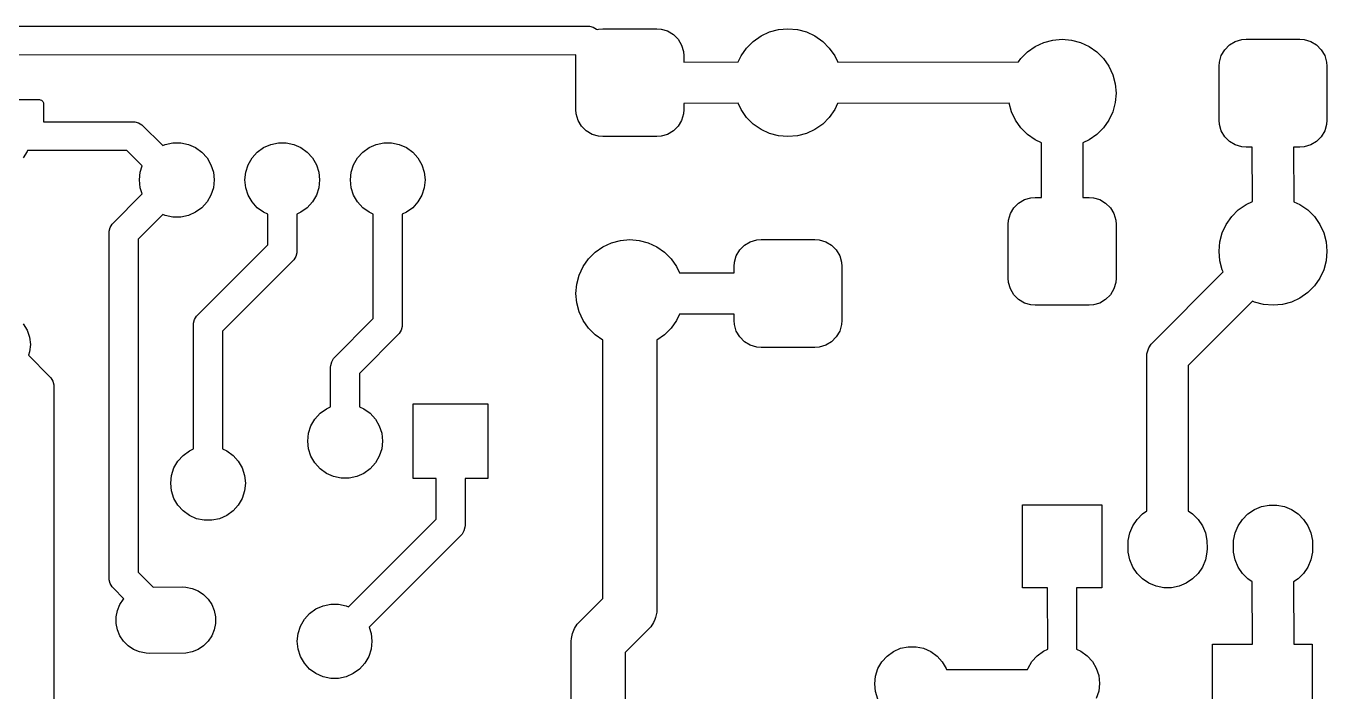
# Model space of a CAD drawing. Extents: x 121.6 to 187.7, y -72.8 to -40.3.
# Drawn here: x 156.4 to 187.74, y -56.34 to -40.29 of the extents above; entities that cross this region are included whole.
import ezdxf

# ---------------------------------------------------------------- set-up
doc = ezdxf.new("R2010")
doc.units = 0
doc.layers.add('BLACK', color=7, linetype='CONTINUOUS')

msp = doc.modelspace()

# ---------------------------------------------------------------- linework, layer by layer
at = {"layer": 'BLACK', "linetype": 'CONTINUOUS'}
for p, q in [((146.393179, -40.292993), (169.926, -40.29)), ((169.926, -40.29), (169.971684, -40.292994)), ((169.971684, -40.292994), (170.059939, -40.316642)), ((170.059939, -40.316642), (170.139067, -40.362326)), ((170.139067, -40.362326), (170.151944, -40.375151)), ((170.151944, -40.375151), (170.190318, -40.364003)), ((170.190318, -40.364003), (170.292, -40.356)), ((170.292, -40.356), (171.592, -40.356)), ((171.592, -40.356), (171.693682, -40.364003)), ((171.693682, -40.364003), (171.850146, -40.409459)), ((171.850146, -40.409459), (171.99039, -40.492399)), ((174.307374, -40.4344), (174.526257, -40.37575)), ((174.526257, -40.37575), (174.752, -40.356)), ((174.752, -40.356), (174.977743, -40.37575)), ((174.977743, -40.37575), (175.196626, -40.4344)), ((171.99039, -40.492399), (172.105601, -40.60761)), ((172.105601, -40.60761), (172.188541, -40.747854)), ((173.756142, -40.820376), (173.916376, -40.660142)), ((173.916376, -40.660142), (174.102, -40.530167)), ((174.102, -40.530167), (174.307374, -40.4344)), ((175.196626, -40.4344), (175.402, -40.530167)), ((175.402, -40.530167), (175.587624, -40.660142)), ((175.587624, -40.660142), (175.747858, -40.820376)), ((180.706, -40.784167), (180.911374, -40.6884)), ((180.911374, -40.6884), (181.130257, -40.62975)), ((181.130257, -40.62975), (181.356, -40.61)), ((181.356, -40.61), (181.581743, -40.62975)), ((181.581743, -40.62975), (181.800626, -40.6884)), ((181.800626, -40.6884), (182.006, -40.784167)), ((185.38761, -40.746399), (185.527854, -40.663459)), ((185.527854, -40.663459), (185.684318, -40.618003)), ((185.684318, -40.618003), (185.786, -40.61)), ((185.786, -40.61), (187.086, -40.61)), ((187.086, -40.61), (187.187682, -40.618003)), ((187.187682, -40.618003), (187.344146, -40.663459)), ((187.344146, -40.663459), (187.48439, -40.746399)), ((169.643491, -40.987047), (146.644521, -40.989972)), ((169.642, -41.006), (169.643491, -40.987047)), ((169.642, -42.306), (169.642, -41.006)), ((172.188541, -40.747854), (172.233997, -40.904318)), ((172.233997, -40.904318), (172.242, -41.006)), ((172.242, -41.006), (172.242, -41.15877)), ((173.555605, -41.15732), (173.626167, -41.006)), ((173.626167, -41.006), (173.756142, -40.820376)), ((175.747858, -40.820376), (175.877833, -41.006)), ((175.877833, -41.006), (175.949381, -41.159436)), ((180.360142, -41.074376), (180.520376, -40.914142)), ((180.520376, -40.914142), (180.706, -40.784167)), ((182.006, -40.784167), (182.191624, -40.914142)), ((182.191624, -40.914142), (182.351858, -41.074376)), ((185.144003, -41.158318), (185.189459, -41.001854)), ((185.189459, -41.001854), (185.272399, -40.86161)), ((185.272399, -40.86161), (185.38761, -40.746399)), ((187.48439, -40.746399), (187.599601, -40.86161)), ((187.599601, -40.86161), (187.682541, -41.001854)), ((187.682541, -41.001854), (187.727997, -41.158318)), ((172.242, -41.15877), (173.555605, -41.15732)), ((175.949381, -41.159436), (180.302615, -41.156533)), ((180.302615, -41.156533), (180.360142, -41.074376)), ((182.351858, -41.074376), (182.481833, -41.26)), ((182.481833, -41.26), (182.5776, -41.465374)), ((185.136, -41.26), (185.144003, -41.158318)), ((185.136, -42.56), (185.136, -41.26)), ((187.727997, -41.158318), (187.736, -41.26)), ((187.736, -41.26), (187.736, -42.56)), ((182.5776, -41.465374), (182.63625, -41.684257)), ((182.63625, -41.684257), (182.656, -41.91)), ((182.656, -41.91), (182.63625, -42.135743)), ((154.666491, -42.065921), (156.718, -42.064)), ((156.718, -42.064), (156.737509, -42.065921)), ((156.737509, -42.065921), (156.773557, -42.080853)), ((156.773557, -42.080853), (156.801147, -42.108443)), ((156.801147, -42.108443), (156.816079, -42.144491)), ((156.816079, -42.144491), (156.81719, -42.596633)), ((169.650003, -42.407682), (169.642, -42.306)), ((172.242, -42.306), (172.233997, -42.407682)), ((173.554876, -42.153115), (172.242, -42.154564)), ((172.242, -42.154564), (172.242, -42.306)), ((173.626167, -42.306), (173.554876, -42.153115)), ((173.756142, -42.491624), (173.626167, -42.306)), ((175.877833, -42.306), (175.747858, -42.491624)), ((175.94815, -42.155202), (175.877833, -42.306)), ((180.080225, -42.152446), (175.94815, -42.155202)), ((180.1344, -42.354626), (180.080225, -42.152446)), ((182.63625, -42.135743), (182.5776, -42.354626)), ((156.81719, -42.596633), (158.976, -42.596)), ((158.976, -42.596), (159.021684, -42.598994)), ((159.021684, -42.598994), (159.109939, -42.622642)), ((169.695459, -42.564146), (169.650003, -42.407682)), ((169.778399, -42.70439), (169.695459, -42.564146)), ((172.188541, -42.564146), (172.105601, -42.70439)), ((172.233997, -42.407682), (172.188541, -42.564146)), ((173.916376, -42.651858), (173.756142, -42.491624)), ((175.747858, -42.491624), (175.587624, -42.651858)), ((180.230167, -42.56), (180.1344, -42.354626)), ((180.360142, -42.745624), (180.230167, -42.56)), ((182.481833, -42.56), (182.351858, -42.745624)), ((182.5776, -42.354626), (182.481833, -42.56)), ((185.144003, -42.661682), (185.136, -42.56)), ((187.736, -42.56), (187.727997, -42.661682)), ((159.109939, -42.622642), (159.189067, -42.668326)), ((159.189067, -42.668326), (159.692977, -43.170276)), ((169.89361, -42.819601), (169.778399, -42.70439)), ((170.033854, -42.902541), (169.89361, -42.819601)), ((170.190318, -42.947997), (170.033854, -42.902541)), ((171.850146, -42.902541), (171.693682, -42.947997)), ((171.99039, -42.819601), (171.850146, -42.902541)), ((172.105601, -42.70439), (171.99039, -42.819601)), ((174.102, -42.781833), (173.916376, -42.651858)), ((174.307374, -42.8776), (174.102, -42.781833)), ((174.526257, -42.93625), (174.307374, -42.8776)), ((175.196626, -42.8776), (174.977743, -42.93625)), ((175.402, -42.781833), (175.196626, -42.8776)), ((175.587624, -42.651858), (175.402, -42.781833)), ((180.520376, -42.905858), (180.360142, -42.745624)), ((180.706, -43.035833), (180.520376, -42.905858)), ((182.191624, -42.905858), (182.006, -43.035833)), ((182.351858, -42.745624), (182.191624, -42.905858)), ((185.189459, -42.818146), (185.144003, -42.661682)), ((185.272399, -42.95839), (185.189459, -42.818146)), ((187.682541, -42.818146), (187.599601, -42.95839)), ((187.727997, -42.661682), (187.682541, -42.818146)), ((159.692977, -43.170276), (159.751885, -43.144049)), ((159.751885, -43.144049), (159.935924, -43.10493)), ((159.935924, -43.10493), (160.124076, -43.10493)), ((160.124076, -43.10493), (160.308115, -43.144049)), ((160.308115, -43.144049), (160.48, -43.220577)), ((160.48, -43.220577), (160.632218, -43.33117)), ((161.967782, -43.33117), (162.12, -43.220577)), ((162.12, -43.220577), (162.291885, -43.144049)), ((162.291885, -43.144049), (162.475924, -43.10493)), ((162.475924, -43.10493), (162.664076, -43.10493)), ((162.664076, -43.10493), (162.848115, -43.144049)), ((162.848115, -43.144049), (163.02, -43.220577)), ((163.02, -43.220577), (163.172218, -43.33117)), ((164.507782, -43.33117), (164.66, -43.220577)), ((164.66, -43.220577), (164.831885, -43.144049)), ((164.831885, -43.144049), (165.015924, -43.10493)), ((165.015924, -43.10493), (165.204076, -43.10493)), ((165.204076, -43.10493), (165.388115, -43.144049)), ((165.388115, -43.144049), (165.56, -43.220577)), ((165.56, -43.220577), (165.712218, -43.33117)), ((170.292, -42.956), (170.190318, -42.947997)), ((171.592, -42.956), (170.292, -42.956)), ((171.693682, -42.947997), (171.592, -42.956)), ((174.752, -42.956), (174.526257, -42.93625)), ((174.977743, -42.93625), (174.752, -42.956)), ((180.85732, -43.106394), (180.706, -43.035833)), ((180.858771, -44.42), (180.85732, -43.106394)), ((182.006, -43.035833), (181.853115, -43.107123)), ((181.853115, -43.107123), (181.854565, -44.42)), ((185.38761, -43.073601), (185.272399, -42.95839)), ((185.527854, -43.156541), (185.38761, -43.073601)), ((185.684318, -43.201997), (185.527854, -43.156541)), ((185.786, -43.21), (185.684318, -43.201997)), ((185.937435, -43.21), (185.786, -43.21)), ((185.938884, -44.522876), (185.937435, -43.21)), ((187.086, -43.21), (186.933229, -43.21)), ((186.933229, -43.21), (186.934679, -44.523605)), ((187.187682, -43.201997), (187.086, -43.21)), ((187.344146, -43.156541), (187.187682, -43.201997)), ((187.48439, -43.073601), (187.344146, -43.156541)), ((187.599601, -42.95839), (187.48439, -43.073601)), ((156.422775, -43.313107), (156.327465, -43.464792)), ((156.429542, -43.293767), (156.422775, -43.313107)), ((158.828477, -43.293062), (156.429542, -43.293767)), ((159.19873, -43.661876), (158.828477, -43.293062)), ((160.632218, -43.33117), (160.758115, -43.470993)), ((160.758115, -43.470993), (160.852191, -43.633937)), ((161.747809, -43.633937), (161.841885, -43.470993)), ((161.841885, -43.470993), (161.967782, -43.33117)), ((163.172218, -43.33117), (163.298115, -43.470993)), ((163.298115, -43.470993), (163.392191, -43.633937)), ((164.287809, -43.633937), (164.381885, -43.470993)), ((164.381885, -43.470993), (164.507782, -43.33117)), ((165.712218, -43.33117), (165.838115, -43.470993)), ((165.838115, -43.470993), (165.932191, -43.633937)), ((159.13, -44), (159.149667, -43.812879)), ((159.149667, -43.812879), (159.19873, -43.661876)), ((160.852191, -43.633937), (160.910333, -43.812879)), ((160.910333, -43.812879), (160.93, -44)), ((161.67, -44), (161.689667, -43.812879)), ((161.689667, -43.812879), (161.747809, -43.633937)), ((163.392191, -43.633937), (163.450333, -43.812879)), ((163.450333, -43.812879), (163.47, -44)), ((164.21, -44), (164.229667, -43.812879)), ((164.229667, -43.812879), (164.287809, -43.633937)), ((165.932191, -43.633937), (165.990333, -43.812879)), ((165.990333, -43.812879), (166.01, -44)), ((159.149667, -44.187121), (159.13, -44)), ((159.198744, -44.338166), (159.149667, -44.187121)), ((160.910333, -44.187121), (160.852191, -44.366063)), ((160.93, -44), (160.910333, -44.187121)), ((161.689667, -44.187121), (161.67, -44)), ((161.747809, -44.366063), (161.689667, -44.187121)), ((163.450333, -44.187121), (163.392191, -44.366063)), ((163.47, -44), (163.450333, -44.187121)), ((164.229667, -44.187121), (164.21, -44)), ((164.287809, -44.366063), (164.229667, -44.187121)), ((165.990333, -44.187121), (165.932191, -44.366063)), ((166.01, -44), (165.990333, -44.187121)), ((158.472326, -45.066933), (159.198744, -44.338166)), ((160.852191, -44.366063), (160.758115, -44.529007)), ((161.841885, -44.529007), (161.747809, -44.366063)), ((163.392191, -44.366063), (163.298115, -44.529007)), ((164.381885, -44.529007), (164.287809, -44.366063)), ((165.932191, -44.366063), (165.838115, -44.529007)), ((180.30761, -44.556399), (180.447854, -44.473459)), ((180.447854, -44.473459), (180.604318, -44.428003)), ((180.604318, -44.428003), (180.706, -44.42)), ((180.706, -44.42), (180.858771, -44.42)), ((181.854565, -44.42), (182.006, -44.42)), ((182.006, -44.42), (182.107682, -44.428003)), ((182.107682, -44.428003), (182.264146, -44.473459)), ((182.264146, -44.473459), (182.40439, -44.556399)), ((160.48, -44.779423), (160.308115, -44.855951)), ((160.632218, -44.66883), (160.48, -44.779423)), ((160.758115, -44.529007), (160.632218, -44.66883)), ((161.967782, -44.66883), (161.841885, -44.529007)), ((162.12, -44.779423), (161.967782, -44.66883)), ((162.221406, -44.824571), (162.12, -44.779423)), ((163.02, -44.779423), (162.91849, -44.824618)), ((163.172218, -44.66883), (163.02, -44.779423)), ((163.298115, -44.529007), (163.172218, -44.66883)), ((164.507782, -44.66883), (164.381885, -44.529007)), ((164.66, -44.779423), (164.507782, -44.66883)), ((164.760698, -44.824256), (164.66, -44.779423)), ((165.56, -44.779423), (165.457743, -44.82495)), ((165.712218, -44.66883), (165.56, -44.779423)), ((165.838115, -44.529007), (165.712218, -44.66883)), ((180.064003, -44.968318), (180.109459, -44.811854)), ((180.109459, -44.811854), (180.192399, -44.67161)), ((180.192399, -44.67161), (180.30761, -44.556399)), ((182.40439, -44.556399), (182.519601, -44.67161)), ((182.519601, -44.67161), (182.602541, -44.811854)), ((182.602541, -44.811854), (182.647997, -44.968318)), ((185.440142, -44.884376), (185.600376, -44.724142)), ((185.600376, -44.724142), (185.786, -44.594167)), ((185.786, -44.594167), (185.938884, -44.522876)), ((186.934679, -44.523605), (187.086, -44.594167)), ((187.086, -44.594167), (187.271624, -44.724142)), ((187.271624, -44.724142), (187.431858, -44.884376)), ((158.426642, -45.146061), (158.472326, -45.066933)), ((159.692995, -44.829731), (159.097075, -45.427577)), ((159.751885, -44.855951), (159.692995, -44.829731)), ((159.935924, -44.89507), (159.751885, -44.855951)), ((160.124076, -44.89507), (159.935924, -44.89507)), ((160.308115, -44.855951), (160.124076, -44.89507)), ((162.222664, -45.562593), (162.221406, -44.824571)), ((162.91849, -44.824618), (162.92, -45.71)), ((164.76283, -47.340595), (164.760698, -44.824256)), ((165.457743, -44.82495), (165.46, -47.488)), ((180.056, -45.07), (180.064003, -44.968318)), ((180.056, -46.37), (180.056, -45.07)), ((182.647997, -44.968318), (182.656, -45.07)), ((182.656, -45.07), (182.656, -46.37)), ((185.2144, -45.275374), (185.310167, -45.07)), ((185.310167, -45.07), (185.440142, -44.884376)), ((187.431858, -44.884376), (187.561833, -45.07)), ((187.561833, -45.07), (187.6576, -45.275374)), ((158.4, -45.28), (158.402994, -45.234316)), ((158.402994, -53.639684), (158.4, -45.28)), ((158.402994, -45.234316), (158.426642, -45.146061)), ((159.097075, -45.427577), (159.099949, -53.452656)), ((170.716257, -45.45575), (170.942, -45.436)), ((170.942, -45.436), (171.167743, -45.45575)), ((174.000318, -45.444003), (174.102, -45.436)), ((174.102, -45.436), (175.402, -45.436)), ((175.402, -45.436), (175.503682, -45.444003)), ((185.15575, -45.494257), (185.2144, -45.275374)), ((187.6576, -45.275374), (187.71625, -45.494257)), ((160.504326, -47.284933), (162.222664, -45.562593)), ((162.92, -45.71), (162.917006, -45.755684)), ((169.946142, -45.900376), (170.106376, -45.740142)), ((170.106376, -45.740142), (170.292, -45.610167)), ((170.292, -45.610167), (170.497374, -45.5144)), ((170.497374, -45.5144), (170.716257, -45.45575)), ((171.167743, -45.45575), (171.386626, -45.5144)), ((171.386626, -45.5144), (171.592, -45.610167)), ((171.592, -45.610167), (171.777624, -45.740142)), ((171.777624, -45.740142), (171.937858, -45.900376)), ((173.505459, -45.827854), (173.588399, -45.68761)), ((173.588399, -45.68761), (173.70361, -45.572399)), ((173.70361, -45.572399), (173.843854, -45.489459)), ((173.843854, -45.489459), (174.000318, -45.444003)), ((175.503682, -45.444003), (175.660146, -45.489459)), ((175.660146, -45.489459), (175.80039, -45.572399)), ((175.80039, -45.572399), (175.915601, -45.68761)), ((175.915601, -45.68761), (175.998541, -45.827854)), ((185.136, -45.72), (185.15575, -45.494257)), ((185.15575, -45.945743), (185.136, -45.72)), ((187.71625, -45.494257), (187.736, -45.72)), ((187.736, -45.72), (187.71625, -45.945743)), ((162.847674, -45.923067), (161.129156, -47.645585)), ((162.893358, -45.843939), (162.847674, -45.923067)), ((162.917006, -45.755684), (162.893358, -45.843939)), ((169.816167, -46.086), (169.946142, -45.900376)), ((171.937858, -45.900376), (172.067833, -46.086)), ((173.452, -46.086), (173.460003, -45.984318)), ((173.460003, -45.984318), (173.505459, -45.827854)), ((175.998541, -45.827854), (176.043997, -45.984318)), ((176.043997, -45.984318), (176.052, -46.086)), ((185.2144, -46.164626), (185.15575, -45.945743)), ((187.71625, -45.945743), (187.6576, -46.164626)), ((169.66175, -46.510257), (169.7204, -46.291374)), ((169.7204, -46.291374), (169.816167, -46.086)), ((172.067833, -46.086), (172.139123, -46.238884)), ((172.139123, -46.238884), (173.452, -46.237435)), ((173.452, -46.237435), (173.452, -46.086)), ((176.052, -46.086), (176.052, -47.386)), ((180.064003, -46.471682), (180.056, -46.37)), ((182.656, -46.37), (182.647997, -46.471682)), ((183.500177, -47.954764), (185.237248, -46.213624)), ((185.237248, -46.213624), (185.2144, -46.164626)), ((187.561833, -46.37), (187.431858, -46.555624)), ((187.6576, -46.164626), (187.561833, -46.37)), ((169.642, -46.736), (169.66175, -46.510257)), ((180.109459, -46.628146), (180.064003, -46.471682)), ((180.192399, -46.76839), (180.109459, -46.628146)), ((182.602541, -46.628146), (182.519601, -46.76839)), ((182.647997, -46.471682), (182.602541, -46.628146)), ((187.431858, -46.555624), (187.271624, -46.715858)), ((169.66175, -46.961743), (169.642, -46.736)), ((169.7204, -47.180626), (169.66175, -46.961743)), ((180.30761, -46.883601), (180.192399, -46.76839)), ((180.447854, -46.966541), (180.30761, -46.883601)), ((180.604318, -47.011997), (180.447854, -46.966541)), ((182.264146, -46.966541), (182.107682, -47.011997)), ((182.40439, -46.883601), (182.264146, -46.966541)), ((182.519601, -46.76839), (182.40439, -46.883601)), ((185.941023, -46.918121), (184.391976, -48.470795)), ((185.991374, -46.9416), (185.941023, -46.918121)), ((186.210257, -47.00025), (185.991374, -46.9416)), ((186.436, -47.02), (186.210257, -47.00025)), ((186.661743, -47.00025), (186.436, -47.02)), ((186.880626, -46.9416), (186.661743, -47.00025)), ((187.086, -46.845833), (186.880626, -46.9416)), ((187.271624, -46.715858), (187.086, -46.845833)), ((160.458642, -47.364061), (160.504326, -47.284933)), ((169.816167, -47.386), (169.7204, -47.180626)), ((172.138394, -47.234679), (172.067833, -47.386)), ((173.452, -47.233229), (172.138394, -47.234679)), ((173.452, -47.386), (173.452, -47.233229)), ((180.706, -47.02), (180.604318, -47.011997)), ((182.006, -47.02), (180.706, -47.02)), ((182.107682, -47.011997), (182.006, -47.02)), ((156.327465, -47.467208), (156.422775, -47.618893)), ((156.422775, -47.618893), (156.481942, -47.787983)), ((160.432, -47.498), (160.434994, -47.452316)), ((160.434317, -50.483022), (160.432, -47.498)), ((160.434994, -47.452316), (160.458642, -47.364061)), ((163.806326, -48.300933), (164.76283, -47.340595)), ((165.433358, -47.62194), (165.387674, -47.701067)), ((165.457006, -47.533684), (165.433358, -47.62194)), ((165.46, -47.488), (165.457006, -47.533684)), ((169.946142, -47.571624), (169.816167, -47.386)), ((170.106376, -47.731858), (169.946142, -47.571624)), ((171.937858, -47.571624), (171.777624, -47.731858)), ((172.067833, -47.386), (171.937858, -47.571624)), ((173.460003, -47.487682), (173.452, -47.386)), ((173.505459, -47.644146), (173.460003, -47.487682)), ((176.043997, -47.487682), (175.998541, -47.644146)), ((176.052, -47.386), (176.043997, -47.487682)), ((156.481942, -47.787983), (156.502, -47.966)), ((161.129156, -47.645585), (161.131359, -50.483769)), ((165.387674, -47.701067), (164.431322, -48.661251)), ((170.292, -47.861833), (170.106376, -47.731858)), ((170.292458, -47.862046), (170.292, -47.861833)), ((170.294993, -54.084797), (170.292458, -47.862046)), ((171.592, -47.861833), (171.589355, -47.863066)), ((171.589355, -47.863066), (171.592, -54.356)), ((171.777624, -47.731858), (171.592, -47.861833)), ((173.588399, -47.78439), (173.505459, -47.644146)), ((173.70361, -47.899601), (173.588399, -47.78439)), ((173.843854, -47.982541), (173.70361, -47.899601)), ((175.80039, -47.899601), (175.660146, -47.982541)), ((175.915601, -47.78439), (175.80039, -47.899601)), ((175.998541, -47.644146), (175.915601, -47.78439)), ((156.481942, -48.144017), (156.453684, -48.224772)), ((156.453684, -48.224772), (156.965487, -48.734513)), ((156.502, -47.966), (156.481942, -48.144017)), ((174.000318, -48.027997), (173.843854, -47.982541)), ((174.102, -48.036), (174.000318, -48.027997)), ((175.402, -48.036), (174.102, -48.036)), ((175.503682, -48.027997), (175.402, -48.036)), ((175.660146, -47.982541), (175.503682, -48.027997)), ((183.396, -48.26), (183.400277, -48.194752)), ((183.399428, -51.976253), (183.396, -48.26)), ((183.400277, -48.194737), (183.43406, -48.068658)), ((183.400277, -48.194752), (183.400277, -48.194737)), ((183.43406, -48.068658), (183.446603, -48.046933)), ((183.446603, -48.046933), (183.499323, -47.955619)), ((183.499323, -47.955619), (183.500177, -47.954764)), ((163.734, -48.514), (163.736994, -48.468316)), ((163.735565, -49.467357), (163.734, -48.514)), ((163.736994, -48.468316), (163.760642, -48.380061)), ((163.760642, -48.380061), (163.806326, -48.300933)), ((184.391976, -48.470795), (184.395212, -51.978017)), ((156.965487, -48.734513), (156.995674, -48.768933)), ((156.995674, -48.768933), (157.041358, -48.848061)), ((157.041358, -48.848061), (157.065006, -48.936316)), ((164.431322, -48.661251), (164.432646, -49.467451)), ((157.065006, -48.936316), (157.068, -62.992)), ((163.481782, -49.62317), (163.634, -49.512577)), ((163.634, -49.512577), (163.735565, -49.467357)), ((164.432646, -49.467451), (164.534, -49.512577)), ((164.534, -49.512577), (164.686218, -49.62317)), ((165.724, -51.192), (165.724, -49.392)), ((165.724, -49.392), (167.524, -49.392)), ((167.524, -49.392), (167.524, -51.192)), ((163.261809, -49.925937), (163.355885, -49.762993)), ((163.355885, -49.762993), (163.481782, -49.62317)), ((164.686218, -49.62317), (164.812115, -49.762993)), ((164.812115, -49.762993), (164.906191, -49.925937)), ((163.184, -50.292), (163.203667, -50.104879)), ((163.203667, -50.104879), (163.261809, -49.925937)), ((164.906191, -49.925937), (164.964333, -50.104879)), ((164.964333, -50.104879), (164.984, -50.292)), ((163.203667, -50.479121), (163.184, -50.292)), ((164.984, -50.292), (164.964333, -50.479121)), ((160.053885, -50.778993), (160.179782, -50.63917)), ((160.179782, -50.63917), (160.332, -50.528577)), ((160.332, -50.528577), (160.434317, -50.483022)), ((161.131359, -50.483769), (161.232, -50.528577)), ((161.232, -50.528577), (161.384218, -50.63917)), ((161.384218, -50.63917), (161.510115, -50.778993)), ((163.261809, -50.658063), (163.203667, -50.479121)), ((163.355885, -50.821007), (163.261809, -50.658063)), ((164.906191, -50.658063), (164.812115, -50.821007)), ((164.964333, -50.479121), (164.906191, -50.658063)), ((159.901667, -51.120879), (159.959809, -50.941937)), ((159.959809, -50.941937), (160.053885, -50.778993)), ((161.510115, -50.778993), (161.604191, -50.941937)), ((161.604191, -50.941937), (161.662333, -51.120879)), ((163.481782, -50.96083), (163.355885, -50.821007)), ((163.634, -51.071423), (163.481782, -50.96083)), ((163.805885, -51.147951), (163.634, -51.071423)), ((164.534, -51.071423), (164.362115, -51.147951)), ((164.686218, -50.96083), (164.534, -51.071423)), ((164.812115, -50.821007), (164.686218, -50.96083)), ((159.882, -51.308), (159.901667, -51.120879)), ((159.901667, -51.495121), (159.882, -51.308)), ((161.662333, -51.120879), (161.682, -51.308)), ((161.682, -51.308), (161.662333, -51.495121)), ((163.989924, -51.18707), (163.805885, -51.147951)), ((164.178076, -51.18707), (163.989924, -51.18707)), ((164.362115, -51.147951), (164.178076, -51.18707)), ((166.275297, -51.192), (165.724, -51.192)), ((166.276715, -52.176459), (166.275297, -51.192)), ((167.524, -51.192), (166.972369, -51.192)), ((166.972369, -51.192), (166.974, -52.324)), ((159.959809, -51.674063), (159.901667, -51.495121)), ((160.053885, -51.837007), (159.959809, -51.674063)), ((161.604191, -51.674063), (161.510115, -51.837007)), ((161.662333, -51.495121), (161.604191, -51.674063)), ((160.179782, -51.97683), (160.053885, -51.837007)), ((160.332, -52.087423), (160.179782, -51.97683)), ((161.384218, -51.97683), (161.232, -52.087423)), ((161.510115, -51.837007), (161.384218, -51.97683)), ((180.4035, -53.832), (180.4035, -51.832)), ((180.4035, -51.832), (182.3085, -51.832)), ((182.3085, -51.832), (182.3085, -53.832)), ((183.29174, -52.048208), (183.399428, -51.976253)), ((184.395212, -51.978017), (184.50026, -52.048208)), ((185.83174, -52.048208), (185.986995, -51.94447)), ((185.986995, -51.94447), (186.159504, -51.873014)), ((186.159504, -51.873014), (186.342639, -51.836587)), ((186.342639, -51.836587), (186.529361, -51.836587)), ((186.529361, -51.836587), (186.712496, -51.873014)), ((186.712496, -51.873014), (186.885005, -51.94447)), ((186.885005, -51.94447), (187.04026, -52.048208)), ((160.503885, -52.163951), (160.332, -52.087423)), ((160.687924, -52.20307), (160.503885, -52.163951)), ((160.876076, -52.20307), (160.687924, -52.20307)), ((161.060115, -52.163951), (160.876076, -52.20307)), ((161.232, -52.087423), (161.060115, -52.163951)), ((164.16774, -54.288595), (166.276715, -52.176459)), ((166.974, -52.324), (166.971007, -52.369668)), ((182.984514, -52.508004), (183.05597, -52.335495)), ((183.05597, -52.335495), (183.159708, -52.18024)), ((183.159708, -52.18024), (183.29174, -52.048208)), ((184.50026, -52.048208), (184.632292, -52.18024)), ((184.632292, -52.18024), (184.73603, -52.335495)), ((184.73603, -52.335495), (184.807486, -52.508004)), ((185.524514, -52.508004), (185.59597, -52.335495)), ((185.59597, -52.335495), (185.699708, -52.18024)), ((185.699708, -52.18024), (185.83174, -52.048208)), ((187.04026, -52.048208), (187.172292, -52.18024)), ((187.172292, -52.18024), (187.27603, -52.335495)), ((187.27603, -52.335495), (187.347486, -52.508004)), ((166.901674, -52.537067), (164.661502, -54.780595)), ((166.947358, -52.457939), (166.901674, -52.537067)), ((166.971007, -52.369684), (166.947358, -52.457939)), ((166.971007, -52.369668), (166.971007, -52.369684)), ((182.948087, -52.691139), (182.984514, -52.508004)), ((184.807486, -52.508004), (184.843913, -52.691139)), ((185.488087, -52.691139), (185.524514, -52.508004)), ((187.347486, -52.508004), (187.383913, -52.691139)), ((182.9435, -52.7845), (182.948087, -52.691139)), ((182.948087, -52.972861), (182.9435, -52.7845)), ((184.843913, -52.691139), (184.8485, -52.8795)), ((184.8485, -52.8795), (184.843913, -52.972861)), ((185.4835, -52.7845), (185.488087, -52.691139)), ((185.488087, -52.972861), (185.4835, -52.7845)), ((187.383913, -52.691139), (187.3885, -52.8795)), ((187.3885, -52.8795), (187.383913, -52.972861)), ((182.984514, -53.155996), (182.948087, -52.972861)), ((183.05597, -53.328505), (182.984514, -53.155996)), ((184.807486, -53.155996), (184.73603, -53.328505)), ((184.843913, -52.972861), (184.807486, -53.155996)), ((185.524514, -53.155996), (185.488087, -52.972861)), ((185.59597, -53.328505), (185.524514, -53.155996)), ((187.347486, -53.155996), (187.27603, -53.328505)), ((187.383913, -52.972861), (187.347486, -53.155996)), ((159.099949, -53.452656), (159.461838, -53.813087)), ((183.159708, -53.48376), (183.05597, -53.328505)), ((183.29174, -53.615792), (183.159708, -53.48376)), ((184.632292, -53.48376), (184.50026, -53.615792)), ((184.73603, -53.328505), (184.632292, -53.48376)), ((185.699708, -53.48376), (185.59597, -53.328505)), ((185.83174, -53.615792), (185.699708, -53.48376)), ((187.172292, -53.48376), (187.04026, -53.615792)), ((187.27603, -53.328505), (187.172292, -53.48376)), ((158.426642, -53.727939), (158.402994, -53.639684)), ((158.472326, -53.807067), (158.426642, -53.727939)), ((158.502513, -53.841487), (158.472326, -53.807067)), ((158.756062, -54.094014), (158.502513, -53.841487)), ((159.461838, -53.813087), (160.166, -53.81)), ((160.166, -53.81), (160.244414, -53.813852)), ((160.244414, -53.813852), (160.398228, -53.844448)), ((160.398228, -53.844448), (160.543117, -53.904463)), ((181.006894, -53.832), (180.4035, -53.832)), ((181.008215, -55.309067), (181.006894, -53.832)), ((182.3085, -53.832), (181.703941, -53.832)), ((181.703941, -53.832), (181.705262, -55.309725)), ((183.446995, -53.71953), (183.29174, -53.615792)), ((183.619504, -53.790986), (183.446995, -53.71953)), ((183.802639, -53.827413), (183.619504, -53.790986)), ((183.989361, -53.827413), (183.802639, -53.827413)), ((184.172496, -53.790986), (183.989361, -53.827413)), ((184.345005, -53.71953), (184.172496, -53.790986)), ((184.50026, -53.615792), (184.345005, -53.71953)), ((185.937085, -53.686181), (185.83174, -53.615792)), ((185.938993, -55.188), (185.937085, -53.686181)), ((187.04026, -53.615792), (186.932891, -53.687533)), ((186.932891, -53.687533), (186.934798, -55.188)), ((158.660463, -54.232883), (158.747592, -54.102485)), ((158.747592, -54.102485), (158.756062, -54.094014)), ((160.543117, -53.904463), (160.673515, -53.991592)), ((160.673515, -53.991592), (160.784408, -54.102485)), ((160.784408, -54.102485), (160.871537, -54.232883)), ((169.677543, -54.705644), (170.294993, -54.084797)), ((158.569852, -54.531586), (158.600448, -54.377772)), ((158.600448, -54.377772), (158.660463, -54.232883)), ((160.871537, -54.232883), (160.931552, -54.377772)), ((160.931552, -54.377772), (160.962148, -54.531586)), ((163.101885, -54.588993), (163.227782, -54.44917)), ((163.227782, -54.44917), (163.38, -54.338577)), ((163.38, -54.338577), (163.551885, -54.262049)), ((163.551885, -54.262049), (163.735924, -54.22293)), ((163.735924, -54.22293), (163.924076, -54.22293)), ((163.924076, -54.22293), (164.108115, -54.262049)), ((164.108115, -54.262049), (164.16774, -54.288595)), ((171.588871, -54.419711), (171.564012, -54.544685)), ((171.592, -54.356), (171.588871, -54.41969)), ((171.588871, -54.41969), (171.588871, -54.419711)), ((158.569852, -54.688414), (158.569852, -54.531586)), ((158.600448, -54.842228), (158.569852, -54.688414)), ((158.660463, -54.987117), (158.600448, -54.842228)), ((160.931552, -54.842228), (160.871537, -54.987117)), ((160.962148, -54.688414), (160.931552, -54.842228)), ((160.962148, -54.531586), (160.962148, -54.688414)), ((162.949667, -54.930879), (163.007809, -54.751937)), ((163.007809, -54.751937), (163.101885, -54.588993)), ((164.661502, -54.780595), (164.710333, -54.930879)), ((169.557989, -54.929315), (169.606751, -54.811592)), ((169.606751, -54.811592), (169.677543, -54.705644)), ((171.444275, -54.768537), (170.827006, -55.389201)), ((171.444457, -54.768356), (171.444275, -54.768537)), ((171.515249, -54.662408), (171.444457, -54.768356)), ((171.544174, -54.592577), (171.515249, -54.662408)), ((171.564012, -54.544685), (171.544174, -54.592577)), ((158.747592, -55.117515), (158.660463, -54.987117)), ((158.858485, -55.228408), (158.747592, -55.117515)), ((160.784408, -55.117515), (160.673515, -55.228408)), ((160.871537, -54.987117), (160.784408, -55.117515)), ((162.93, -55.118), (162.949667, -54.930879)), ((162.949667, -55.305121), (162.93, -55.118)), ((164.710333, -54.930879), (164.73, -55.118)), ((164.73, -55.118), (164.710333, -55.305121)), ((169.53, -55.118), (169.53313, -55.054289)), ((169.53313, -62.801711), (169.53, -55.118)), ((169.53313, -55.054289), (169.557989, -54.929315)), ((158.988883, -55.315537), (158.858485, -55.228408)), ((159.133772, -55.375552), (158.988883, -55.315537)), ((159.287586, -55.406148), (159.133772, -55.375552)), ((159.366, -55.41), (159.287586, -55.406148)), ((160.244414, -55.406148), (159.366, -55.41)), ((160.398228, -55.375552), (160.244414, -55.406148)), ((160.543117, -55.315537), (160.398228, -55.375552)), ((160.673515, -55.228408), (160.543117, -55.315537)), ((163.007809, -55.484063), (162.949667, -55.305121)), ((164.710333, -55.305121), (164.652191, -55.484063)), ((170.827006, -55.389201), (170.829891, -62.472851)), ((177.139782, -55.47517), (177.292, -55.364577)), ((177.292, -55.364577), (177.463885, -55.288049)), ((177.463885, -55.288049), (177.647924, -55.24893)), ((177.647924, -55.24893), (177.836076, -55.24893)), ((177.836076, -55.24893), (178.020115, -55.288049)), ((178.020115, -55.288049), (178.192, -55.364577)), ((178.192, -55.364577), (178.344218, -55.47517)), ((180.627885, -55.604993), (180.753782, -55.46517)), ((180.753782, -55.46517), (180.906, -55.354577)), ((180.906, -55.354577), (181.008215, -55.309067)), ((181.705262, -55.309725), (181.806, -55.354577)), ((181.806, -55.354577), (181.958218, -55.46517)), ((181.958218, -55.46517), (182.084115, -55.604993)), ((184.982, -57.588), (184.982, -55.188)), ((184.982, -55.188), (185.938993, -55.188)), ((186.934798, -55.188), (187.382, -55.188)), ((187.382, -55.188), (187.382, -57.588)), ((163.101885, -55.647007), (163.007809, -55.484063)), ((163.227782, -55.78683), (163.101885, -55.647007)), ((164.558115, -55.647007), (164.432218, -55.78683)), ((164.652191, -55.484063), (164.558115, -55.647007)), ((176.861667, -55.956879), (176.919809, -55.777937)), ((176.919809, -55.777937), (177.013885, -55.614993)), ((177.013885, -55.614993), (177.139782, -55.47517)), ((178.344218, -55.47517), (178.470115, -55.614993)), ((178.470115, -55.614993), (178.564191, -55.777937)), ((178.564191, -55.777937), (178.57015, -55.796277)), ((180.525121, -55.794673), (180.533809, -55.767937)), ((180.533809, -55.767937), (180.627885, -55.604993)), ((182.084115, -55.604993), (182.178191, -55.767937)), ((182.178191, -55.767937), (182.236333, -55.946879)), ((163.38, -55.897423), (163.227782, -55.78683)), ((163.551885, -55.973951), (163.38, -55.897423)), ((163.735924, -56.01307), (163.551885, -55.973951)), ((163.924076, -56.01307), (163.735924, -56.01307)), ((164.108115, -55.973951), (163.924076, -56.01307)), ((164.28, -55.897423), (164.108115, -55.973951)), ((164.432218, -55.78683), (164.28, -55.897423)), ((176.842, -56.144), (176.861667, -55.956879)), ((178.57015, -55.796277), (180.525121, -55.794673)), ((182.236333, -55.946879), (182.256, -56.134)), ((176.861667, -56.331121), (176.842, -56.144)), ((176.919809, -56.510063), (176.861667, -56.331121)), ((182.236333, -56.321121), (182.178191, -56.500063)), ((182.256, -56.134), (182.236333, -56.321121))]:
    msp.add_line(p, q, dxfattribs=at)

doc.saveas('drawing.dxf')
